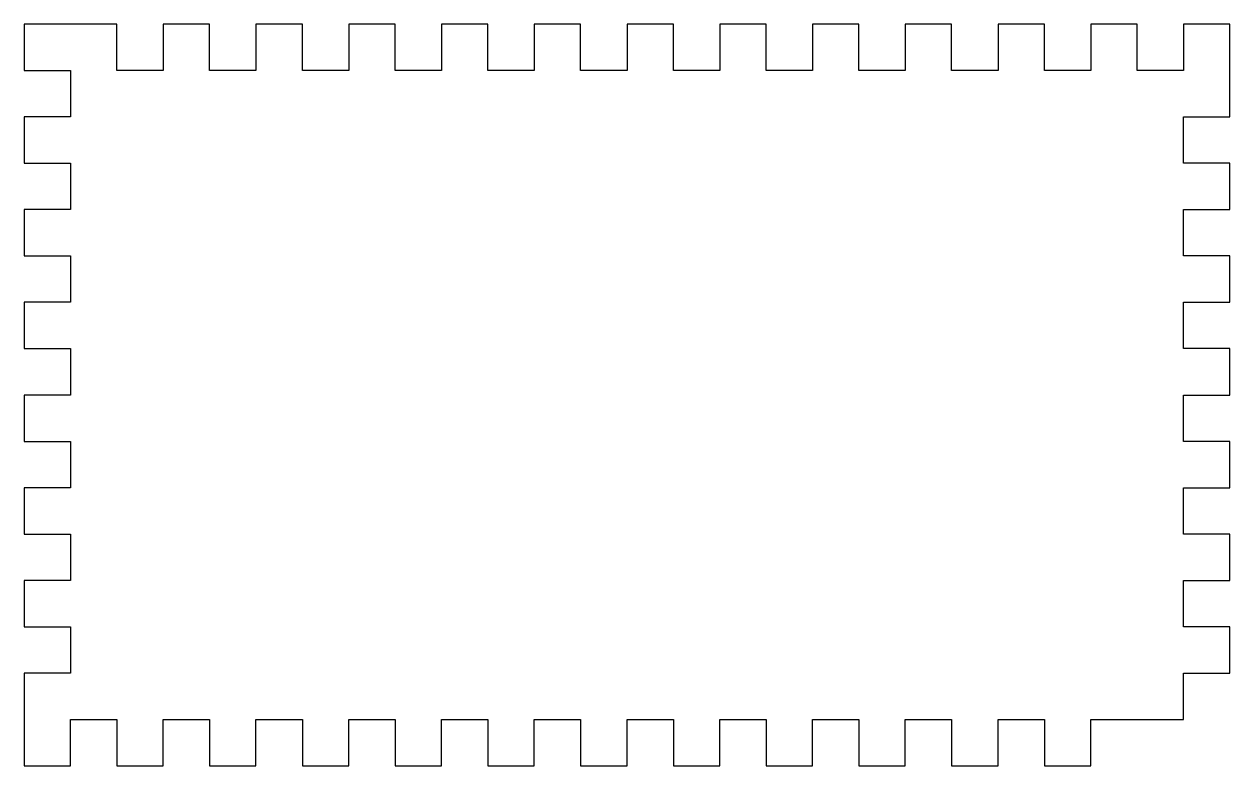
# Model space of a CAD drawing. Header units: millimetres. Extents: x 0 to 130, y 0 to 80.
import ezdxf

# ---------------------------------------------------------------- set-up
doc = ezdxf.new("R2010")
doc.units = ezdxf.units.MM

msp = doc.modelspace()

# ---------------------------------------------------------------- linework, layer by layer
msp.add_lwpolyline([(0, 15), (5, 15), (5, 10), (0, 10), (0, 0), (5, 0), (5, 5), (10, 5), (10, 0), (15, 0), (15, 5), (20, 5), (20, 0), (25, 0), (25, 5), (30, 5), (30, 0), (35, 0), (35, 5), (40, 5), (40, 0), (45, 0), (45, 5), (50, 5), (50, 0), (55, 0), (55, 5), (60, 5), (60, 0), (65, 0), (65, 5), (70, 5), (70, 0), (75, 0), (75, 5), (80, 5), (80, 0), (85, 0), (85, 5), (90, 5), (90, 0), (95, 0), (95, 5), (100, 5), (100, 0), (105, 0), (105, 5), (110, 5), (110, 0), (115, 0), (115, 5), (125, 5), (125, 10), (130, 10), (130, 15), (125, 15), (125, 20), (130, 20), (130, 25), (125, 25), (125, 30), (130, 30), (130, 35), (125, 35), (125, 40), (130, 40), (130, 45), (125, 45), (125, 50), (130, 50), (130, 55), (125, 55), (125, 60), (130, 60), (130, 65), (125, 65), (125, 70), (130, 70), (130, 80), (125, 80), (125, 75), (120, 75), (120, 80), (115, 80), (115, 75), (110, 75), (110, 80), (105, 80), (105, 75), (100, 75), (100, 80), (95, 80), (95, 75), (90, 75), (90, 80), (85, 80), (85, 75), (80, 75), (80, 80), (75, 80), (75, 75), (70, 75), (70, 80), (65, 80), (65, 75), (60, 75), (60, 80), (55, 80), (55, 75), (50, 75), (50, 80), (45, 80), (45, 75), (40, 75), (40, 80), (35, 80), (35, 75), (30, 75), (30, 80), (25, 80), (25, 75), (20, 75), (20, 80), (15, 80), (15, 75), (10, 75), (10, 80), (0, 80), (0, 75), (5, 75), (5, 70), (0, 70), (0, 65), (5, 65), (5, 60), (0, 60), (0, 55), (5, 55), (5, 50), (0, 50), (0, 45), (5, 45), (5, 40), (0, 40), (0, 35), (5, 35), (5, 30), (0, 30), (0, 25), (5, 25), (5, 20), (0, 20)], close=True)

doc.saveas('drawing.dxf')
